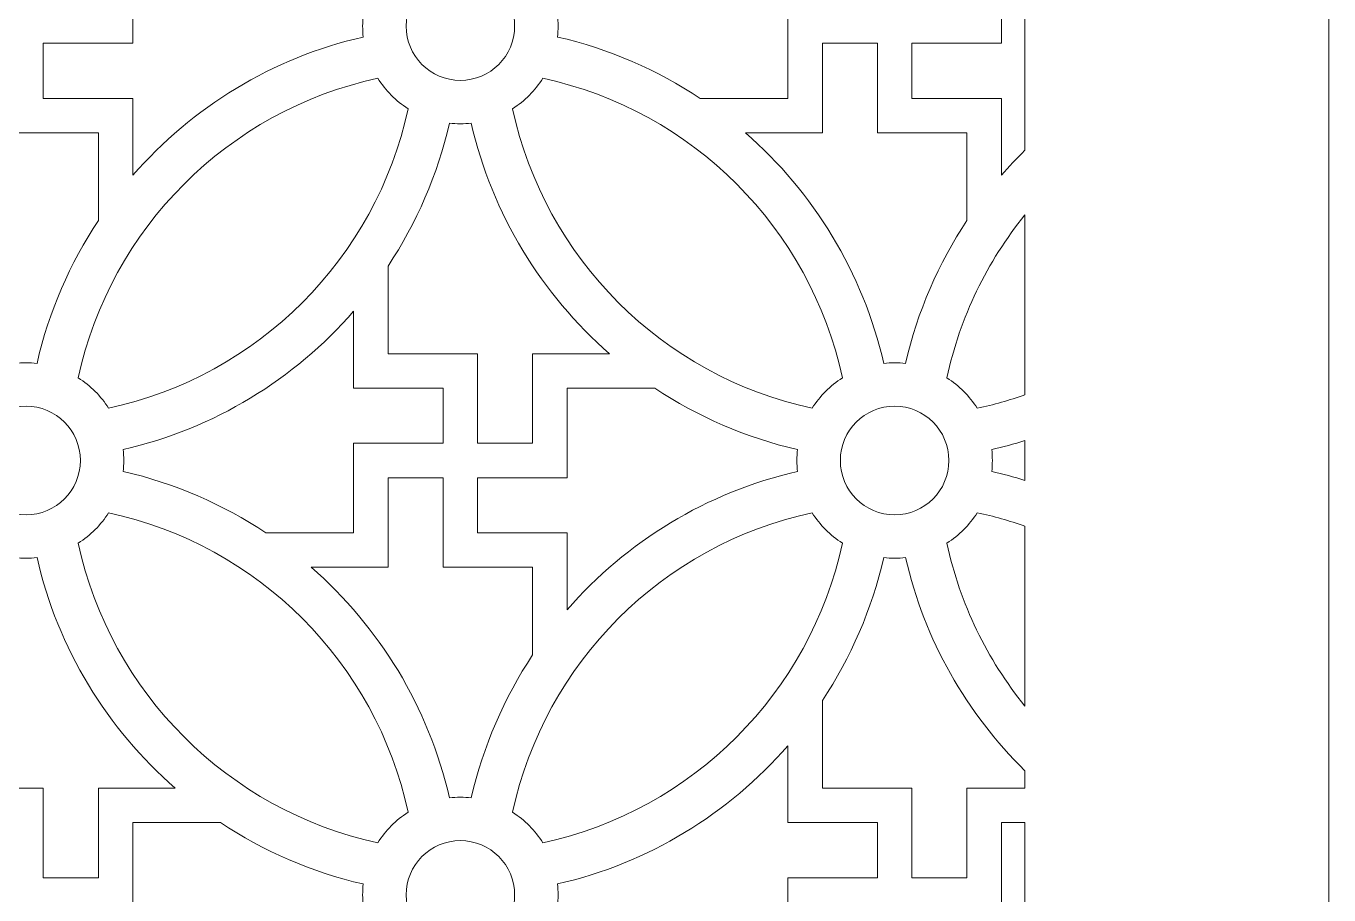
# Model space of a CAD drawing. Header units: centimetres. Extents: x -9.1 to 7, y -12.9 to 14.2.
# Drawn here: x 3.346 to 7.041, y -1.838 to 0.625 of the extents above; entities that cross this region are included whole.
import ezdxf

# ---------------------------------------------------------------- set-up
doc = ezdxf.new("R2010")
doc.units = ezdxf.units.CM
doc.header["$MEASUREMENT"] = 0
doc.layers.add('layer 1', color=7, linetype='Continuous')

msp = doc.modelspace()

# ---------------------------------------------------------------- linework, layer by layer
at = {"layer": 'layer 1', "color": 242, "lineweight": 9}
for points, knots in [([(7.04084, 14.17218), (4.57774, 14.17218), (2.11464, 14.17218), (-0.34845, 14.17218), (-0.34845, 14.17218), (-0.34845, 5.93996), (-0.34845, -2.29226), (-0.34845, -10.52447), (-0.34845, -10.52447), (-0.34844, -10.52447), (-0.34841, -10.52447), (-0.3484, -10.52447), (-0.3484, -10.52447), (-0.3484, -11.32362), (-0.3484, -12.12276), (-0.3484, -12.9219), (-0.3484, -12.9219), (-0.06103, -12.9219), (0.22633, -12.9219), (0.51369, -12.9219), (0.51369, -12.9219), (0.51369, -12.79874), (0.51369, -12.67559), (0.51369, -12.55244), (0.51369, -12.55244), (0.81766, -12.55244), (1.12162, -12.55244), (1.42559, -12.55244), (1.42559, -12.55244), (1.42559, -12.31178), (1.42559, -12.07112), (1.42559, -11.83046), (1.42559, -11.83046), (1.54856, -11.82801), (1.67153, -11.82557), (1.79451, -11.8231), (1.79451, -11.8231), (1.81634, -11.88537), (1.84496, -11.93938), (1.89247, -11.98704), (1.89247, -11.98704), (1.939, -12.03371), (1.98709, -12.06255), (2.04355, -12.07569), (2.04355, -12.07569), (2.11829, -12.09307), (2.19722, -12.0855), (2.25723, -12.03316), (2.25723, -12.03316), (2.31529, -11.9825), (2.34879, -11.90135), (2.36082, -11.82395), (2.36082, -11.82395), (2.39517, -11.82742), (2.4244, -11.82662), (2.45196, -11.82267), (2.45196, -11.82267), (2.58949, -11.80299), (2.65444, -11.71597), (2.66605, -11.58474), (2.66605, -11.58474), (2.6689, -11.5526), (2.66664, -11.52084), (2.65642, -11.4929), (2.65642, -11.4929), (2.65858, -11.49344), (2.66074, -11.49398), (2.6629, -11.49452), (2.6629, -11.49452), (2.71143, -11.5113), (2.75997, -11.52808), (2.80849, -11.54486), (2.80849, -11.54486), (2.83761, -11.84222), (3.06724, -12.07376), (3.34622, -12.07376), (3.34622, -12.07376), (3.6252, -12.07376), (3.85484, -11.84222), (3.88395, -11.54486), (3.88395, -11.54486), (3.93248, -11.52808), (3.98101, -11.5113), (4.02954, -11.49452), (4.02954, -11.49452), (4.0317, -11.49398), (4.03386, -11.49344), (4.03603, -11.4929), (4.03603, -11.4929), (4.02581, -11.52084), (4.02354, -11.5526), (4.0264, -11.58474), (4.0264, -11.58474), (4.038, -11.71597), (4.10296, -11.80299), (4.24048, -11.82267), (4.24048, -11.82267), (4.26804, -11.82662), (4.29727, -11.82742), (4.33162, -11.82395), (4.33162, -11.82395), (4.34365, -11.90135), (4.37715, -11.9825), (4.43522, -12.03316), (4.43522, -12.03316), (4.49523, -12.0855), (4.57414, -12.09307), (4.64889, -12.07569), (4.64889, -12.07569), (4.70537, -12.06255), (4.75344, -12.03371), (4.79996, -11.98704), (4.79996, -11.98704), (4.84749, -11.93938), (4.8761, -11.88537), (4.89794, -11.8231), (4.89794, -11.8231), (5.02091, -11.82557), (5.14388, -11.82801), (5.26686, -11.83046), (5.26686, -11.83046), (5.26686, -12.07112), (5.26686, -12.31178), (5.26686, -12.55244), (5.26686, -12.55244), (5.57082, -12.55244), (5.87478, -12.55244), (6.17876, -12.55244), (6.17876, -12.55244), (6.17876, -12.67559), (6.17876, -12.79874), (6.17876, -12.9219), (6.17876, -12.9219), (6.46612, -12.9219), (6.75348, -12.9219), (7.04084, -12.9219), (7.04084, -12.9219), (7.04084, -12.12276), (7.04084, -11.32362), (7.04084, -10.52447), (7.04084, -10.52447), (7.04084, -2.29226), (7.04084, 5.93996), (7.04084, 14.17218)], [0, 0, 0, 0, 0.027027, 0.027027, 0.027027, 0.027027, 0.0540541, 0.0540541, 0.0540541, 0.0540541, 0.0810811, 0.0810811, 0.0810811, 0.0810811, 0.1081081, 0.1081081, 0.1081081, 0.1081081, 0.1351351, 0.1351351, 0.1351351, 0.1351351, 0.1621622, 0.1621622, 0.1621622, 0.1621622, 0.1891892, 0.1891892, 0.1891892, 0.1891892, 0.2162162, 0.2162162, 0.2162162, 0.2162162, 0.2432432, 0.2432432, 0.2432432, 0.2432432, 0.2702703, 0.2702703, 0.2702703, 0.2702703, 0.2972973, 0.2972973, 0.2972973, 0.2972973, 0.3243243, 0.3243243, 0.3243243, 0.3243243, 0.3513514, 0.3513514, 0.3513514, 0.3513514, 0.3783784, 0.3783784, 0.3783784, 0.3783784, 0.4054054, 0.4054054, 0.4054054, 0.4054054, 0.4324324, 0.4324324, 0.4324324, 0.4324324, 0.4594595, 0.4594595, 0.4594595, 0.4594595, 0.4864865, 0.4864865, 0.4864865, 0.4864865, 0.5135135, 0.5135135, 0.5135135, 0.5135135, 0.5405405, 0.5405405, 0.5405405, 0.5405405, 0.5675676, 0.5675676, 0.5675676, 0.5675676, 0.5945946, 0.5945946, 0.5945946, 0.5945946, 0.6216216, 0.6216216, 0.6216216, 0.6216216, 0.6486486, 0.6486486, 0.6486486, 0.6486486, 0.6756757, 0.6756757, 0.6756757, 0.6756757, 0.7027027, 0.7027027, 0.7027027, 0.7027027, 0.7297297, 0.7297297, 0.7297297, 0.7297297, 0.7567568, 0.7567568, 0.7567568, 0.7567568, 0.7837838, 0.7837838, 0.7837838, 0.7837838, 0.8108108, 0.8108108, 0.8108108, 0.8108108, 0.8378378, 0.8378378, 0.8378378, 0.8378378, 0.8648649, 0.8648649, 0.8648649, 0.8648649, 0.8918919, 0.8918919, 0.8918919, 0.8918919, 0.9189189, 0.9189189, 0.9189189, 0.9189189, 0.9459459, 0.9459459, 0.9459459, 0.9459459, 1, 1, 1, 1]), ([(5.25806, 0.4201), (5.34092, 0.4201), (5.42378, 0.42011), (5.50663, 0.42011), (5.50663, 0.42011), (5.50663, 0.50473), (5.50663, 0.58933), (5.50663, 0.67396), (5.50663, 0.67396), (5.59125, 0.67396), (5.67586, 0.67396), (5.76048, 0.67396), (5.76048, 0.67396), (5.76048, 0.72602), (5.76048, 0.7781), (5.76048, 0.83017), (5.76048, 0.83017), (5.67586, 0.83017), (5.59125, 0.83017), (5.50663, 0.83017), (5.50663, 0.83017), (5.50663, 0.90286), (5.50663, 0.97556), (5.50663, 1.04826), (5.50663, 1.04826), (5.33853, 0.85525), (5.11125, 0.71513), (4.85311, 0.65614), (4.85311, 0.65614), (4.85423, 0.64596), (4.85484, 0.63562), (4.85484, 0.62513), (4.85484, 0.62513), (4.85484, 0.61465), (4.85423, 0.60431), (4.85311, 0.59414), (4.85311, 0.59414), (4.9998, 0.56062), (5.1365, 0.50085), (5.25806, 0.4201)], [0, 0, 0, 0, 0.0909091, 0.0909091, 0.0909091, 0.0909091, 0.1818182, 0.1818182, 0.1818182, 0.1818182, 0.2727273, 0.2727273, 0.2727273, 0.2727273, 0.3636364, 0.3636364, 0.3636364, 0.3636364, 0.4545455, 0.4545455, 0.4545455, 0.4545455, 0.5454545, 0.5454545, 0.5454545, 0.5454545, 0.6363636, 0.6363636, 0.6363636, 0.6363636, 0.7272727, 0.7272727, 0.7272727, 0.7272727, 0.8181818, 0.8181818, 0.8181818, 0.8181818, 1, 1, 1, 1]), ([(4.30064, 0.62513), (4.30064, 0.61465), (4.30124, 0.60431), (4.30238, 0.59414), (4.30238, 0.59414), (4.04423, 0.53515), (3.81696, 0.39502), (3.64885, 0.20201), (3.64885, 0.20201), (3.64885, 0.27472), (3.64885, 0.34741), (3.64885, 0.42011), (3.64885, 0.42011), (3.61631, 0.42011), (3.58376, 0.42011), (3.55123, 0.42011), (3.55123, 0.42011), (3.55123, 0.42011), (3.55123, 0.42011), (3.55123, 0.42011), (3.55123, 0.42011), (3.49915, 0.42011), (3.44708, 0.42011), (3.39501, 0.42011), (3.39501, 0.42011), (3.39501, 0.47218), (3.39501, 0.52425), (3.39501, 0.57632), (3.39501, 0.57632), (3.47962, 0.57632), (3.56424, 0.57632), (3.64885, 0.57632), (3.64885, 0.57632), (3.64884, 0.66094), (3.64884, 0.74555), (3.64884, 0.83017), (3.64884, 0.83017), (3.7317, 0.83017), (3.81456, 0.83017), (3.89741, 0.83017), (3.89741, 0.83017), (4.01898, 0.74942), (4.15568, 0.68966), (4.30238, 0.65614), (4.30238, 0.65614), (4.30124, 0.64596), (4.30064, 0.63562), (4.30064, 0.62513)], [0, 0, 0, 0, 0.0769231, 0.0769231, 0.0769231, 0.0769231, 0.1538462, 0.1538462, 0.1538462, 0.1538462, 0.2307692, 0.2307692, 0.2307692, 0.2307692, 0.3076923, 0.3076923, 0.3076923, 0.3076923, 0.3846154, 0.3846154, 0.3846154, 0.3846154, 0.4615385, 0.4615385, 0.4615385, 0.4615385, 0.5384615, 0.5384615, 0.5384615, 0.5384615, 0.6153846, 0.6153846, 0.6153846, 0.6153846, 0.6923077, 0.6923077, 0.6923077, 0.6923077, 0.7692308, 0.7692308, 0.7692308, 0.7692308, 0.8461538, 0.8461538, 0.8461538, 0.8461538, 1, 1, 1, 1]), ([(6.17876, 0.27288), (6.17876, 0.45863), (6.17876, 0.64441), (6.17876, 0.83017), (6.17876, 0.83017), (6.15649, 0.83017), (6.13421, 0.83017), (6.11195, 0.83017), (6.11195, 0.83017), (6.11195, 0.74555), (6.11195, 0.66094), (6.11195, 0.57632), (6.11195, 0.57632), (6.02733, 0.57632), (5.94272, 0.57632), (5.8581, 0.57632), (5.8581, 0.57632), (5.8581, 0.52425), (5.8581, 0.47218), (5.8581, 0.42011), (5.8581, 0.42011), (5.91018, 0.42011), (5.96224, 0.42011), (6.01432, 0.42011), (6.01432, 0.42011), (6.01432, 0.42011), (6.01432, 0.42011), (6.01432, 0.42011), (6.01432, 0.42011), (6.04687, 0.42011), (6.0794, 0.42011), (6.11195, 0.42011), (6.11195, 0.42011), (6.11195, 0.34741), (6.11195, 0.27472), (6.11195, 0.20201), (6.11195, 0.20201), (6.13329, 0.2265), (6.15558, 0.25015), (6.17876, 0.27288)], [0, 0, 0, 0, 0.0909091, 0.0909091, 0.0909091, 0.0909091, 0.1818182, 0.1818182, 0.1818182, 0.1818182, 0.2727273, 0.2727273, 0.2727273, 0.2727273, 0.3636364, 0.3636364, 0.3636364, 0.3636364, 0.4545455, 0.4545455, 0.4545455, 0.4545455, 0.5454545, 0.5454545, 0.5454545, 0.5454545, 0.6363636, 0.6363636, 0.6363636, 0.6363636, 0.7272727, 0.7272727, 0.7272727, 0.7272727, 0.8181818, 0.8181818, 0.8181818, 0.8181818, 1, 1, 1, 1]), ([(4.73169, 0.62513), (4.73169, 0.54013), (4.66274, 0.47119), (4.57774, 0.47119), (4.57774, 0.47119), (4.49273, 0.47119), (4.4238, 0.54013), (4.4238, 0.62513), (4.4238, 0.62513), (4.4238, 0.71015), (4.49273, 0.77909), (4.57774, 0.77909), (4.57774, 0.77909), (4.66274, 0.77909), (4.73169, 0.71015), (4.73169, 0.62513)], [0, 0, 0, 0, 0.2, 0.2, 0.2, 0.2, 0.4, 0.4, 0.4, 0.4, 0.6, 0.6, 0.6, 0.6, 1, 1, 1, 1]), ([(3.55123, 0.07389), (3.55123, 0.15677), (3.55123, 0.23962), (3.55123, 0.32248), (3.55123, 0.32248), (3.4666, 0.32248), (3.382, 0.32248), (3.29737, 0.32248), (3.29737, 0.32248), (3.29737, 0.40709), (3.29737, 0.49171), (3.29737, 0.57632), (3.29737, 0.57632), (3.2453, 0.57632), (3.19325, 0.57632), (3.14117, 0.57632), (3.14117, 0.57632), (3.14117, 0.49171), (3.14117, 0.40709), (3.14117, 0.32248), (3.14117, 0.32248), (3.06847, 0.32248), (2.99577, 0.32248), (2.92307, 0.32248), (2.92307, 0.32248), (3.11607, 0.15437), (3.25618, -0.0729), (3.31518, -0.33105), (3.31518, -0.33105), (3.32536, -0.32991), (3.3357, -0.32931), (3.3462, -0.32931), (3.3462, -0.32931), (3.35668, -0.32931), (3.36702, -0.32991), (3.37722, -0.33105), (3.37722, -0.33105), (3.41074, -0.18436), (3.4705, -0.04766), (3.55123, 0.07389)], [0, 0, 0, 0, 0.0909091, 0.0909091, 0.0909091, 0.0909091, 0.1818182, 0.1818182, 0.1818182, 0.1818182, 0.2727273, 0.2727273, 0.2727273, 0.2727273, 0.3636364, 0.3636364, 0.3636364, 0.3636364, 0.4545455, 0.4545455, 0.4545455, 0.4545455, 0.5454545, 0.5454545, 0.5454545, 0.5454545, 0.6363636, 0.6363636, 0.6363636, 0.6363636, 0.7272727, 0.7272727, 0.7272727, 0.7272727, 0.8181818, 0.8181818, 0.8181818, 0.8181818, 1, 1, 1, 1]), ([(6.01432, 0.07389), (6.01432, 0.15677), (6.01432, 0.23962), (6.01432, 0.32248), (6.01432, 0.32248), (5.92971, 0.32248), (5.84509, 0.32248), (5.76048, 0.32248), (5.76048, 0.32248), (5.76048, 0.40709), (5.76048, 0.49171), (5.76048, 0.57632), (5.76048, 0.57632), (5.70841, 0.57632), (5.65634, 0.57632), (5.60426, 0.57632), (5.60426, 0.57632), (5.60426, 0.49171), (5.60426, 0.40709), (5.60426, 0.32248), (5.60426, 0.32248), (5.53158, 0.32248), (5.45887, 0.32248), (5.38617, 0.32248), (5.38617, 0.32248), (5.57916, 0.15437), (5.71928, -0.0729), (5.77827, -0.33105), (5.77827, -0.33105), (5.78847, -0.32991), (5.7988, -0.32931), (5.80929, -0.32931), (5.80929, -0.32931), (5.81977, -0.32931), (5.83013, -0.32991), (5.84031, -0.33105), (5.84031, -0.33105), (5.87383, -0.18436), (5.93359, -0.04766), (6.01432, 0.07389)], [0, 0, 0, 0, 0.0909091, 0.0909091, 0.0909091, 0.0909091, 0.1818182, 0.1818182, 0.1818182, 0.1818182, 0.2727273, 0.2727273, 0.2727273, 0.2727273, 0.3636364, 0.3636364, 0.3636364, 0.3636364, 0.4545455, 0.4545455, 0.4545455, 0.4545455, 0.5454545, 0.5454545, 0.5454545, 0.5454545, 0.6363636, 0.6363636, 0.6363636, 0.6363636, 0.7272727, 0.7272727, 0.7272727, 0.7272727, 0.8181818, 0.8181818, 0.8181818, 0.8181818, 1, 1, 1, 1]), ([(4.34353, 0.47704), (4.36551, 0.44237), (4.39497, 0.41289), (4.42966, 0.39091), (4.42966, 0.39091), (4.33838, -0.03314), (4.00447, -0.36704), (3.58041, -0.4583), (3.58041, -0.4583), (3.55843, -0.42364), (3.52898, -0.39417), (3.4943, -0.37221), (3.4943, -0.37221), (3.58558, 0.05185), (3.91948, 0.38577), (4.34353, 0.47704)], [0, 0, 0, 0, 0.2, 0.2, 0.2, 0.2, 0.4, 0.4, 0.4, 0.4, 0.6, 0.6, 0.6, 0.6, 1, 1, 1, 1]), ([(4.81196, 0.47704), (4.78998, 0.44237), (4.76052, 0.41289), (4.72583, 0.39091), (4.72583, 0.39091), (4.81711, -0.03314), (5.15102, -0.36704), (5.57508, -0.4583), (5.57508, -0.4583), (5.59705, -0.42364), (5.62651, -0.39417), (5.66119, -0.37221), (5.66119, -0.37221), (5.56991, 0.05185), (5.236, 0.38577), (4.81196, 0.47704)], [0, 0, 0, 0, 0.2, 0.2, 0.2, 0.2, 0.4, 0.4, 0.4, 0.4, 0.6, 0.6, 0.6, 0.6, 1, 1, 1, 1]), ([(4.57774, 0.34804), (4.58822, 0.34804), (4.59855, 0.34864), (4.60873, 0.34978), (4.60873, 0.34978), (4.66772, 0.09162), (4.80784, -0.13565), (5.00085, -0.30375), (5.00085, -0.30375), (4.92816, -0.30375), (4.85546, -0.30375), (4.78277, -0.30375), (4.78277, -0.30375), (4.78277, -0.3363), (4.78277, -0.36884), (4.78277, -0.40139), (4.78277, -0.40139), (4.78277, -0.40139), (4.78277, -0.40139), (4.78277, -0.40139), (4.78277, -0.40139), (4.78277, -0.45346), (4.78277, -0.50553), (4.78277, -0.55759), (4.78277, -0.55759), (4.7307, -0.55759), (4.67863, -0.55759), (4.62655, -0.55759), (4.62655, -0.55759), (4.62655, -0.47298), (4.62655, -0.38836), (4.62655, -0.30375), (4.62655, -0.30375), (4.54195, -0.30375), (4.45733, -0.30375), (4.37272, -0.30375), (4.37272, -0.30375), (4.37272, -0.22091), (4.37272, -0.13806), (4.37272, -0.05522), (4.37272, -0.05522), (4.45346, 0.06637), (4.51322, 0.20306), (4.54676, 0.34978), (4.54676, 0.34978), (4.55692, 0.34864), (4.56726, 0.34804), (4.57774, 0.34804)], [0, 0, 0, 0, 0.0769231, 0.0769231, 0.0769231, 0.0769231, 0.1538462, 0.1538462, 0.1538462, 0.1538462, 0.2307692, 0.2307692, 0.2307692, 0.2307692, 0.3076923, 0.3076923, 0.3076923, 0.3076923, 0.3846154, 0.3846154, 0.3846154, 0.3846154, 0.4615385, 0.4615385, 0.4615385, 0.4615385, 0.5384615, 0.5384615, 0.5384615, 0.5384615, 0.6153846, 0.6153846, 0.6153846, 0.6153846, 0.6923077, 0.6923077, 0.6923077, 0.6923077, 0.7692308, 0.7692308, 0.7692308, 0.7692308, 0.8461538, 0.8461538, 0.8461538, 0.8461538, 1, 1, 1, 1]), ([(6.17876, -0.42001), (6.17876, -0.25), (6.17876, -0.08), (6.17876, 0.09001), (6.17876, 0.09001), (6.0717, -0.04234), (5.9945, -0.19983), (5.95739, -0.37221), (5.95739, -0.37221), (5.99207, -0.39417), (6.02153, -0.42364), (6.04351, -0.4583), (6.04351, -0.4583), (6.08972, -0.44836), (6.13488, -0.43552), (6.17876, -0.42001)], [0, 0, 0, 0, 0.2, 0.2, 0.2, 0.2, 0.4, 0.4, 0.4, 0.4, 0.6, 0.6, 0.6, 0.6, 1, 1, 1, 1]), ([(4.02653, -0.81144), (4.10938, -0.81144), (4.19223, -0.81144), (4.27508, -0.81144), (4.27508, -0.81144), (4.27508, -0.72682), (4.27508, -0.64221), (4.27508, -0.55759), (4.27508, -0.55759), (4.3597, -0.55759), (4.44431, -0.55759), (4.52892, -0.55759), (4.52892, -0.55759), (4.52892, -0.50553), (4.52892, -0.45346), (4.52892, -0.40139), (4.52892, -0.40139), (4.44431, -0.40139), (4.3597, -0.40139), (4.27508, -0.40139), (4.27508, -0.40139), (4.27508, -0.32869), (4.27508, -0.256), (4.27508, -0.18331), (4.27508, -0.18331), (4.10698, -0.37631), (3.87971, -0.51642), (3.62155, -0.5754), (3.62155, -0.5754), (3.62269, -0.58558), (3.6233, -0.59593), (3.6233, -0.60641), (3.6233, -0.60641), (3.6233, -0.61689), (3.62269, -0.62723), (3.62155, -0.63741), (3.62155, -0.63741), (3.76826, -0.67094), (3.90496, -0.73071), (4.02653, -0.81144)], [0, 0, 0, 0, 0.0909091, 0.0909091, 0.0909091, 0.0909091, 0.1818182, 0.1818182, 0.1818182, 0.1818182, 0.2727273, 0.2727273, 0.2727273, 0.2727273, 0.3636364, 0.3636364, 0.3636364, 0.3636364, 0.4545455, 0.4545455, 0.4545455, 0.4545455, 0.5454545, 0.5454545, 0.5454545, 0.5454545, 0.6363636, 0.6363636, 0.6363636, 0.6363636, 0.7272727, 0.7272727, 0.7272727, 0.7272727, 0.8181818, 0.8181818, 0.8181818, 0.8181818, 1, 1, 1, 1]), ([(5.12895, -0.40139), (5.0461, -0.40139), (4.96324, -0.40139), (4.88039, -0.40139), (4.88039, -0.40139), (4.88039, -0.486), (4.88039, -0.57062), (4.88039, -0.65522), (4.88039, -0.65522), (4.79578, -0.65522), (4.71116, -0.65522), (4.62655, -0.65522), (4.62655, -0.65522), (4.62655, -0.70729), (4.62655, -0.75937), (4.62655, -0.81144), (4.62655, -0.81144), (4.67863, -0.81144), (4.7307, -0.81144), (4.78277, -0.81144), (4.78277, -0.81144), (4.78277, -0.81144), (4.78277, -0.81144), (4.78277, -0.81144), (4.78277, -0.81144), (4.81531, -0.81144), (4.84786, -0.81144), (4.88041, -0.81144), (4.88041, -0.81144), (4.88041, -0.88413), (4.88041, -0.95682), (4.88041, -1.02951), (4.88041, -1.02951), (5.04851, -0.83652), (5.27578, -0.69641), (5.53393, -0.63741), (5.53393, -0.63741), (5.53279, -0.62723), (5.53219, -0.61689), (5.53219, -0.60641), (5.53219, -0.60641), (5.53219, -0.59593), (5.53279, -0.58558), (5.53393, -0.5754), (5.53393, -0.5754), (5.38723, -0.54188), (5.25052, -0.48212), (5.12895, -0.40139)], [0, 0, 0, 0, 0.0769231, 0.0769231, 0.0769231, 0.0769231, 0.1538462, 0.1538462, 0.1538462, 0.1538462, 0.2307692, 0.2307692, 0.2307692, 0.2307692, 0.3076923, 0.3076923, 0.3076923, 0.3076923, 0.3846154, 0.3846154, 0.3846154, 0.3846154, 0.4615385, 0.4615385, 0.4615385, 0.4615385, 0.5384615, 0.5384615, 0.5384615, 0.5384615, 0.6153846, 0.6153846, 0.6153846, 0.6153846, 0.6923077, 0.6923077, 0.6923077, 0.6923077, 0.7692308, 0.7692308, 0.7692308, 0.7692308, 0.8461538, 0.8461538, 0.8461538, 0.8461538, 1, 1, 1, 1]), ([(3.3462, -0.45247), (3.26118, -0.45247), (3.19226, -0.5214), (3.19226, -0.60641), (3.19226, -0.60641), (3.19226, -0.69142), (3.26118, -0.76035), (3.3462, -0.76035), (3.3462, -0.76035), (3.4312, -0.76035), (3.50014, -0.69142), (3.50014, -0.60641), (3.50014, -0.60641), (3.50014, -0.5214), (3.4312, -0.45247), (3.3462, -0.45247)], [0, 0, 0, 0, 0.2, 0.2, 0.2, 0.2, 0.4, 0.4, 0.4, 0.4, 0.6, 0.6, 0.6, 0.6, 1, 1, 1, 1]), ([(5.80929, -0.45247), (5.89429, -0.45247), (5.96323, -0.5214), (5.96323, -0.60641), (5.96323, -0.60641), (5.96323, -0.69142), (5.89429, -0.76035), (5.80929, -0.76035), (5.80929, -0.76035), (5.72429, -0.76035), (5.65535, -0.69142), (5.65535, -0.60641), (5.65535, -0.60641), (5.65535, -0.5214), (5.72429, -0.45247), (5.80929, -0.45247)], [0, 0, 0, 0, 0.2, 0.2, 0.2, 0.2, 0.4, 0.4, 0.4, 0.4, 0.6, 0.6, 0.6, 0.6, 1, 1, 1, 1]), ([(6.17876, -0.66291), (6.17876, -0.62524), (6.17876, -0.58757), (6.17876, -0.54991), (6.17876, -0.54991), (6.14789, -0.5596), (6.11651, -0.56813), (6.08465, -0.5754), (6.08465, -0.5754), (6.08579, -0.58558), (6.08639, -0.59593), (6.08639, -0.60641), (6.08639, -0.60641), (6.08639, -0.61689), (6.08579, -0.62723), (6.08465, -0.63741), (6.08465, -0.63741), (6.11651, -0.6447), (6.14789, -0.65322), (6.17876, -0.66291)], [0, 0, 0, 0, 0.1666667, 0.1666667, 0.1666667, 0.1666667, 0.3333333, 0.3333333, 0.3333333, 0.3333333, 0.5, 0.5, 0.5, 0.5, 0.6666667, 0.6666667, 0.6666667, 0.6666667, 1, 1, 1, 1]), ([(4.78277, -1.15761), (4.78277, -1.07476), (4.78277, -0.99191), (4.78277, -0.90906), (4.78277, -0.90906), (4.69815, -0.90906), (4.61354, -0.90906), (4.52892, -0.90906), (4.52892, -0.90906), (4.52892, -0.82445), (4.52892, -0.73985), (4.52892, -0.65522), (4.52892, -0.65522), (4.47686, -0.65522), (4.42479, -0.65522), (4.37272, -0.65522), (4.37272, -0.65522), (4.37272, -0.73985), (4.37272, -0.82445), (4.37272, -0.90908), (4.37272, -0.90908), (4.30003, -0.90908), (4.22733, -0.90908), (4.15464, -0.90908), (4.15464, -0.90908), (4.34765, -1.07718), (4.48776, -1.30445), (4.54676, -1.56259), (4.54676, -1.56259), (4.55692, -1.56146), (4.56726, -1.56086), (4.57774, -1.56086), (4.57774, -1.56086), (4.58822, -1.56086), (4.59855, -1.56146), (4.60873, -1.56259), (4.60873, -1.56259), (4.64225, -1.41589), (4.70202, -1.27918), (4.78277, -1.15761)], [0, 0, 0, 0, 0.0909091, 0.0909091, 0.0909091, 0.0909091, 0.1818182, 0.1818182, 0.1818182, 0.1818182, 0.2727273, 0.2727273, 0.2727273, 0.2727273, 0.3636364, 0.3636364, 0.3636364, 0.3636364, 0.4545455, 0.4545455, 0.4545455, 0.4545455, 0.5454545, 0.5454545, 0.5454545, 0.5454545, 0.6363636, 0.6363636, 0.6363636, 0.6363636, 0.7272727, 0.7272727, 0.7272727, 0.7272727, 0.8181818, 0.8181818, 0.8181818, 0.8181818, 1, 1, 1, 1]), ([(4.34353, -1.68987), (4.36551, -1.65518), (4.39497, -1.62572), (4.42966, -1.60374), (4.42966, -1.60374), (4.33838, -1.17969), (4.00447, -0.84579), (3.58041, -0.75451), (3.58041, -0.75451), (3.55843, -0.78919), (3.52898, -0.81864), (3.4943, -0.84062), (3.4943, -0.84062), (3.58558, -1.26467), (3.91948, -1.59859), (4.34353, -1.68987)], [0, 0, 0, 0, 0.2, 0.2, 0.2, 0.2, 0.4, 0.4, 0.4, 0.4, 0.6, 0.6, 0.6, 0.6, 1, 1, 1, 1]), ([(4.81196, -1.68987), (4.78998, -1.65518), (4.76052, -1.62572), (4.72583, -1.60374), (4.72583, -1.60374), (4.81711, -1.17969), (5.15102, -0.84579), (5.57508, -0.75451), (5.57508, -0.75451), (5.59705, -0.78919), (5.62651, -0.81864), (5.66119, -0.84062), (5.66119, -0.84062), (5.56991, -1.26467), (5.236, -1.59859), (4.81196, -1.68987)], [0, 0, 0, 0, 0.2, 0.2, 0.2, 0.2, 0.4, 0.4, 0.4, 0.4, 0.6, 0.6, 0.6, 0.6, 1, 1, 1, 1]), ([(6.17876, -1.30282), (6.17876, -1.13282), (6.17876, -0.96281), (6.17876, -0.7928), (6.17876, -0.7928), (6.13488, -0.77729), (6.08972, -0.76447), (6.04351, -0.75451), (6.04351, -0.75451), (6.02153, -0.78919), (5.99207, -0.81864), (5.95739, -0.84062), (5.95739, -0.84062), (5.9945, -1.013), (6.0717, -1.17047), (6.17876, -1.30282)], [0, 0, 0, 0, 0.2, 0.2, 0.2, 0.2, 0.4, 0.4, 0.4, 0.4, 0.6, 0.6, 0.6, 0.6, 1, 1, 1, 1]), ([(3.3462, -0.88351), (3.3357, -0.88351), (3.32536, -0.8829), (3.31518, -0.88176), (3.31518, -0.88176), (3.28166, -1.02847), (3.2219, -1.16516), (3.14117, -1.28673), (3.14117, -1.28673), (3.14117, -1.36958), (3.14117, -1.45244), (3.14118, -1.5353), (3.14118, -1.5353), (3.22578, -1.5353), (3.31039, -1.5353), (3.39501, -1.5353), (3.39501, -1.5353), (3.39501, -1.61992), (3.39501, -1.70453), (3.39501, -1.78915), (3.39501, -1.78915), (3.44708, -1.78915), (3.49915, -1.78915), (3.55122, -1.78915), (3.55122, -1.78915), (3.55122, -1.73708), (3.55122, -1.685), (3.55122, -1.63293), (3.55122, -1.63293), (3.55122, -1.63293), (3.55122, -1.63293), (3.55122, -1.63293), (3.55122, -1.63293), (3.55122, -1.60039), (3.55122, -1.56785), (3.55122, -1.5353), (3.55122, -1.5353), (3.62391, -1.5353), (3.69661, -1.5353), (3.76932, -1.5353), (3.76932, -1.5353), (3.57632, -1.36719), (3.4362, -1.13992), (3.37722, -0.88176), (3.37722, -0.88176), (3.36702, -0.8829), (3.35668, -0.88351), (3.3462, -0.88351)], [0, 0, 0, 0, 0.0769231, 0.0769231, 0.0769231, 0.0769231, 0.1538462, 0.1538462, 0.1538462, 0.1538462, 0.2307692, 0.2307692, 0.2307692, 0.2307692, 0.3076923, 0.3076923, 0.3076923, 0.3076923, 0.3846154, 0.3846154, 0.3846154, 0.3846154, 0.4615385, 0.4615385, 0.4615385, 0.4615385, 0.5384615, 0.5384615, 0.5384615, 0.5384615, 0.6153846, 0.6153846, 0.6153846, 0.6153846, 0.6923077, 0.6923077, 0.6923077, 0.6923077, 0.7692308, 0.7692308, 0.7692308, 0.7692308, 0.8461538, 0.8461538, 0.8461538, 0.8461538, 1, 1, 1, 1]), ([(6.17876, -1.5353), (6.17876, -1.51876), (6.17876, -1.50223), (6.17876, -1.48569), (6.17876, -1.48569), (6.01348, -1.32362), (5.89368, -1.11535), (5.84031, -0.88176), (5.84031, -0.88176), (5.83013, -0.8829), (5.81977, -0.88351), (5.80929, -0.88351), (5.80929, -0.88351), (5.7988, -0.88351), (5.78847, -0.8829), (5.77827, -0.88176), (5.77827, -0.88176), (5.74475, -1.02847), (5.685, -1.16516), (5.60426, -1.28673), (5.60426, -1.28673), (5.60427, -1.36958), (5.60427, -1.45244), (5.60427, -1.5353), (5.60427, -1.5353), (5.68889, -1.5353), (5.77349, -1.5353), (5.8581, -1.5353), (5.8581, -1.5353), (5.8581, -1.61992), (5.8581, -1.70453), (5.8581, -1.78915), (5.8581, -1.78915), (5.91018, -1.78915), (5.96224, -1.78915), (6.01432, -1.78915), (6.01432, -1.78915), (6.01432, -1.73708), (6.01432, -1.685), (6.01432, -1.63293), (6.01432, -1.63293), (6.01431, -1.63293), (6.01431, -1.63293), (6.01431, -1.63293), (6.01431, -1.63293), (6.01431, -1.60039), (6.01431, -1.56785), (6.01431, -1.5353), (6.01431, -1.5353), (6.06912, -1.5353), (6.12394, -1.5353), (6.17876, -1.5353)], [0, 0, 0, 0, 0.0714286, 0.0714286, 0.0714286, 0.0714286, 0.1428571, 0.1428571, 0.1428571, 0.1428571, 0.2142857, 0.2142857, 0.2142857, 0.2142857, 0.2857143, 0.2857143, 0.2857143, 0.2857143, 0.3571429, 0.3571429, 0.3571429, 0.3571429, 0.4285714, 0.4285714, 0.4285714, 0.4285714, 0.5, 0.5, 0.5, 0.5, 0.5714286, 0.5714286, 0.5714286, 0.5714286, 0.6428571, 0.6428571, 0.6428571, 0.6428571, 0.7142857, 0.7142857, 0.7142857, 0.7142857, 0.7857143, 0.7857143, 0.7857143, 0.7857143, 0.8571429, 0.8571429, 0.8571429, 0.8571429, 1, 1, 1, 1]), ([(5.25806, -2.04299), (5.34092, -2.04299), (5.42378, -2.04299), (5.50663, -2.04299), (5.50663, -2.04299), (5.50663, -1.95838), (5.50663, -1.87376), (5.50663, -1.78915), (5.50663, -1.78915), (5.59125, -1.78915), (5.67586, -1.78915), (5.76048, -1.78915), (5.76048, -1.78915), (5.76048, -1.73708), (5.76048, -1.685), (5.76048, -1.63293), (5.76048, -1.63293), (5.67586, -1.63293), (5.59125, -1.63293), (5.50663, -1.63293), (5.50663, -1.63293), (5.50663, -1.56024), (5.50663, -1.48754), (5.50663, -1.41484), (5.50663, -1.41484), (5.33853, -1.60785), (5.11125, -1.74796), (4.85311, -1.80695), (4.85311, -1.80695), (4.85423, -1.81713), (4.85484, -1.82748), (4.85484, -1.83796), (4.85484, -1.83796), (4.85484, -1.84844), (4.85423, -1.85878), (4.85311, -1.86895), (4.85311, -1.86895), (4.9998, -1.90248), (5.1365, -1.96225), (5.25806, -2.04299)], [0, 0, 0, 0, 0.0909091, 0.0909091, 0.0909091, 0.0909091, 0.1818182, 0.1818182, 0.1818182, 0.1818182, 0.2727273, 0.2727273, 0.2727273, 0.2727273, 0.3636364, 0.3636364, 0.3636364, 0.3636364, 0.4545455, 0.4545455, 0.4545455, 0.4545455, 0.5454545, 0.5454545, 0.5454545, 0.5454545, 0.6363636, 0.6363636, 0.6363636, 0.6363636, 0.7272727, 0.7272727, 0.7272727, 0.7272727, 0.8181818, 0.8181818, 0.8181818, 0.8181818, 1, 1, 1, 1]), ([(3.64885, -2.26108), (3.64885, -2.18839), (3.64885, -2.11568), (3.64885, -2.04298), (3.64885, -2.04298), (3.61631, -2.04298), (3.58376, -2.04298), (3.55123, -2.04298), (3.55123, -2.04298), (3.55123, -2.04298), (3.55123, -2.04298), (3.55123, -2.04299), (3.55123, -2.04299), (3.49915, -2.04298), (3.44708, -2.04298), (3.39501, -2.04298), (3.39501, -2.04298), (3.39501, -1.99092), (3.39501, -1.93884), (3.39501, -1.88677), (3.39501, -1.88677), (3.47962, -1.88677), (3.56424, -1.88677), (3.64885, -1.88677), (3.64885, -1.88677), (3.64884, -1.80216), (3.64884, -1.71756), (3.64884, -1.63293), (3.64884, -1.63293), (3.7317, -1.63293), (3.81456, -1.63293), (3.89741, -1.63293), (3.89741, -1.63293), (4.01898, -1.71367), (4.15568, -1.77343), (4.30238, -1.80695), (4.30238, -1.80695), (4.30124, -1.81713), (4.30064, -1.82748), (4.30064, -1.83796), (4.30064, -1.83796), (4.30064, -1.84844), (4.30124, -1.85878), (4.30238, -1.86895), (4.30238, -1.86895), (4.04423, -1.92795), (3.81696, -2.06807), (3.64885, -2.26108)], [0, 0, 0, 0, 0.0769231, 0.0769231, 0.0769231, 0.0769231, 0.1538462, 0.1538462, 0.1538462, 0.1538462, 0.2307692, 0.2307692, 0.2307692, 0.2307692, 0.3076923, 0.3076923, 0.3076923, 0.3076923, 0.3846154, 0.3846154, 0.3846154, 0.3846154, 0.4615385, 0.4615385, 0.4615385, 0.4615385, 0.5384615, 0.5384615, 0.5384615, 0.5384615, 0.6153846, 0.6153846, 0.6153846, 0.6153846, 0.6923077, 0.6923077, 0.6923077, 0.6923077, 0.7692308, 0.7692308, 0.7692308, 0.7692308, 0.8461538, 0.8461538, 0.8461538, 0.8461538, 1, 1, 1, 1]), ([(6.17876, -2.19022), (6.17876, -2.00446), (6.17876, -1.8187), (6.17876, -1.63293), (6.17876, -1.63293), (6.15649, -1.63293), (6.13421, -1.63293), (6.11195, -1.63293), (6.11195, -1.63293), (6.11195, -1.71756), (6.11195, -1.80216), (6.11195, -1.88677), (6.11195, -1.88677), (6.02733, -1.88677), (5.94272, -1.88677), (5.8581, -1.88677), (5.8581, -1.88677), (5.8581, -1.93884), (5.8581, -1.99092), (5.8581, -2.04298), (5.8581, -2.04298), (5.91018, -2.04298), (5.96224, -2.04298), (6.01432, -2.04299), (6.01432, -2.04299), (6.01432, -2.04298), (6.01432, -2.04298), (6.01432, -2.04298), (6.01432, -2.04298), (6.04687, -2.04298), (6.0794, -2.04298), (6.11195, -2.04298), (6.11195, -2.04298), (6.11195, -2.11568), (6.11195, -2.18839), (6.11195, -2.26108), (6.11195, -2.26108), (6.13329, -2.23659), (6.15558, -2.21296), (6.17876, -2.19022)], [0, 0, 0, 0, 0.0909091, 0.0909091, 0.0909091, 0.0909091, 0.1818182, 0.1818182, 0.1818182, 0.1818182, 0.2727273, 0.2727273, 0.2727273, 0.2727273, 0.3636364, 0.3636364, 0.3636364, 0.3636364, 0.4545455, 0.4545455, 0.4545455, 0.4545455, 0.5454545, 0.5454545, 0.5454545, 0.5454545, 0.6363636, 0.6363636, 0.6363636, 0.6363636, 0.7272727, 0.7272727, 0.7272727, 0.7272727, 0.8181818, 0.8181818, 0.8181818, 0.8181818, 1, 1, 1, 1]), ([(4.57774, -1.68401), (4.66274, -1.68401), (4.73169, -1.75296), (4.73169, -1.83796), (4.73169, -1.83796), (4.73169, -1.92296), (4.66274, -1.9919), (4.57774, -1.9919), (4.57774, -1.9919), (4.49273, -1.9919), (4.4238, -1.92296), (4.4238, -1.83796), (4.4238, -1.83796), (4.4238, -1.75296), (4.49273, -1.68401), (4.57774, -1.68401)], [0, 0, 0, 0, 0.2, 0.2, 0.2, 0.2, 0.4, 0.4, 0.4, 0.4, 0.6, 0.6, 0.6, 0.6, 1, 1, 1, 1])]:
    msp.add_open_spline(points, degree=3, knots=knots, dxfattribs=at)

doc.saveas('drawing.dxf')
